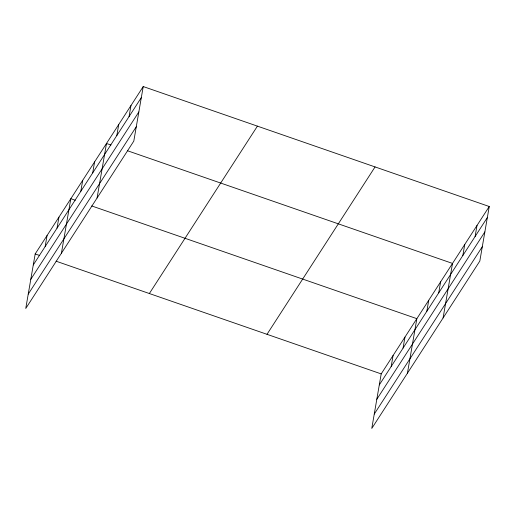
<?xml version="1.0" encoding="UTF-8"?>
<svg xmlns="http://www.w3.org/2000/svg" width="515" height="515" viewBox="0 0 515 515"><rect width="100%" height="100%" fill="white"/><g stroke="black" fill="none" stroke-linecap="round" stroke-linejoin="round"><path stroke-width="0.77" d="M143.228 86.552L35.175 253.947L25.75 308.491L133.803 141.097L143.228 86.552L489.25 206.509L479.826 261.053L371.772 428.448L381.197 373.903L489.25 206.509M45.153 246.569L47.058 235.529M57.036 228.151L58.942 217.118M61.407 253.251L70.832 198.706L75.306 200.258M80.81 191.329L82.715 180.295M92.694 172.911L94.599 161.877M97.065 198.011L106.489 143.466L110.963 145.018M116.828 135.529L118.733 124.495M129.072 116.557L130.977 105.523M391.175 366.526L393.08 355.485M403.065 348.108L404.97 337.074M407.429 373.208L416.854 318.663L91.728 205.949M426.832 311.285L428.738 300.251M438.722 292.874L440.628 281.834M443.093 317.967L452.511 263.423L127.385 150.708M462.85 255.485L464.755 244.451M475.1 236.514L477.006 225.48M33.263 264.98L141.316 97.586M30.784 279.336L138.838 111.948M28.228 294.129L136.282 126.742M149.363 293.531L257.416 126.136M267.008 334.312L375.062 166.924M379.291 384.937L487.344 217.542M376.813 399.292L484.866 231.905M374.257 414.086L482.31 246.698M35.175 253.947L39.649 255.498M56.071 261.189L381.197 373.903"/></g></svg>
